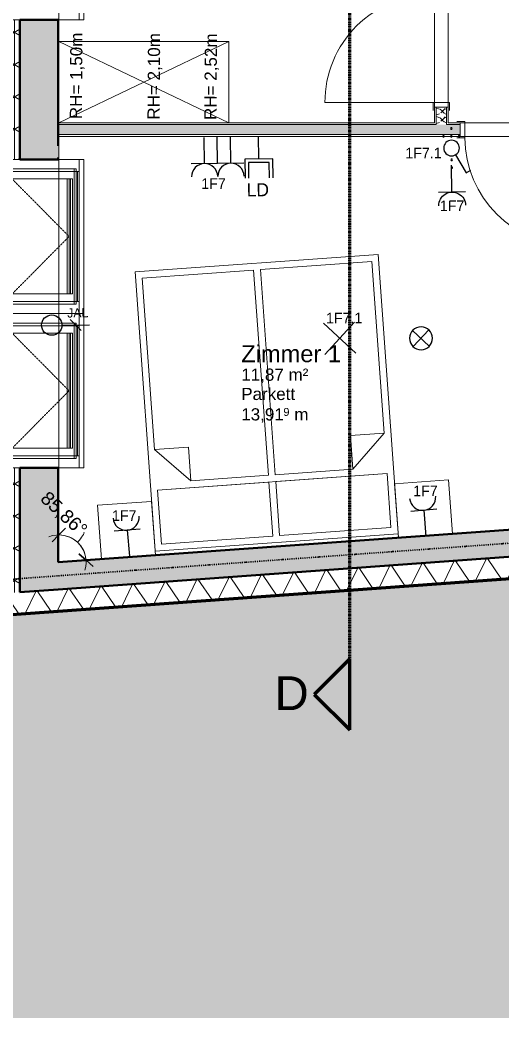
# Model space of a CAD drawing. Header units: metres. Extents: x -17679 to 22565, y -12299 to 33430.
# Drawn here: x -3683 to -122, y -11473 to -4098 of the extents above; entities that cross this region are included whole.
import ezdxf
from ezdxf.enums import TextEntityAlignment as Align

# ---------------------------------------------------------------- set-up
doc = ezdxf.new("R2010")
doc.units = ezdxf.units.M
for name, pattern in [('Achse', [0.009, 0.005, -0.002, 0, -0.002]), ('Strich Punkt Mittel', [0.015875, 0.00635, -0.004763, 0, -0.004763]), ('Verdeckt', [0.003, 0.002, -0.001])]:
    doc.linetypes.add(name, pattern=pattern)
doc.layers.get('0').update_dxf_attribs({"color": 252})
for name, color, linetype, lineweight in [('A-DETL-GENF_', 92, 'Continuous', 13), ('A-ROOF', 132, 'Continuous', 35), ('A-ROOF-FNSH', 132, 'Continuous', 35), ('A-ROOF-PATT', 132, 'Continuous', 35), ('A_Bemassung-50', 252, 'Continuous', 9), ('A_Bemassung_', 4, 'Continuous', 9), ('A_Decken', 8, 'Continuous', 13), ('A_Fenster', 7, 'Continuous', 13), ('A_Grundstuecksgrenze', 5, 'Continuous', 70), ('A_Moebel', 6, 'Continuous', 13), ('A_Raeume', 7, 'Continuous', 13), ('A_Raeume_', 7, 'Continuous', 5), ('A_Raeume_Beschriftung_', 7, 'Continuous', 9), ('A_Raster_', 1, 'Continuous', 9), ('A_Tueren', 31, 'Continuous', 13), ('A_Waende', 7, 'Continuous', 13), ('G-ANNO-SYMB_', 111, 'Continuous', 9), ('Text', 130, 'Continuous', 9)]:
    doc.layers.add(name, color=color, linetype=linetype, lineweight=lineweight)
doc.layers.add('E_Steckdose+Schalter', color=150, linetype='Continuous', true_color=0x0b6cf4)
doc.layers.add('ET_NACHRTECH', color=92, linetype='Continuous', true_color=0x00d100)
doc.layers.add('ET_LEGENDE - Wohnung$0$800_KO_HI____L', color=130, linetype='Continuous')
doc.styles.add('Arial_2', font='arial.ttf', dxfattribs={"height": 0.09})
doc.styles.add('Arial_3', font='arial.ttf', dxfattribs={"height": 0.05849})
doc.styles.add('Arial_4', font='arial.ttf', dxfattribs={"height": 0.125})
doc.styles.add('Arial_5', font='arial.ttf', dxfattribs={"height": 0.1})
doc.styles.add('Arial_8', font='arial.ttf', dxfattribs={"height": 0.25})
doc.styles.add('ET_LEGENDE - Wohnung$0$ROMANS', font='romans.shx', dxfattribs={"width": 0.6})
doc.dimstyles.new('WGA-Bemaßung_1', dxfattribs={"dimscale": 0.3048, "dimtxt": 0.102026, "dimasz": 0.328084, "dimexe": 0.246063, "dimexo": 0.246063, "dimgap": 0.04101, "dimtad": 1, "dimdec": 1, "dimlfac": 100, "dimrnd": 0.1, "dimdsep": 46, "dimtxsty": 'Arial_5', "dimblk1": 'OBLIQUE', "dimblk2": 'OBLIQUE', "dimsah": 1, "dimcen": 0.09, "dimdle": 0.246063, "dimazin": 2, "dimtfac": 1, "dimtdec": 4, "dimtix": 1, "dimtmove": 1, "dimatfit": 3, "dimfxl": 1, "dimtvp": 1, "dimtolj": 1, "dimtzin": 0, "dimarcsym": 2})
pattern_1 = [(45, (0, 0), (-0.08980256, 0.08980256), []), (45, (0.0898, 0), (-0.08980256, 0.08980256), [0.0635, -0.03175])]

# ---------------------------------------------------------------- blocks, each defined once
blk = doc.blocks.new('*U543')
for p, q in [((-70.7, -70.7), (70.7, 70.7)), ((70.7, -70.7), (-70.7, 70.7))]:
    blk.add_line(p, q)
at = {"style": 'ET_LEGENDE - Wohnung$0$ROMANS', "width": 0.6, "flags": 1}
for tag, p in [('RAUMBUCHNUMMER', (0, -400)), ('ANLAGE', (0, -550))]:
    blk.add_attdef(tag, text='', height=100, dxfattribs=at).set_placement(p, align=Align.MIDDLE)
for tag, p in [('TEILANLAGE_NR', (0, -700)), ('KOMPONENTE', (0, -850)), ('KOMPONENTE_NR', (0, -1000)), ('BEZEICHNUNG', (0, -1150)), ('TYP', (0, -1300)), ('HERSTELLER', (0, -1450)), ('MODEL', (0, -1600)), ('LEISTUNG_MAX', (0, -1750)), ('SPEZIFISCH_1', (0, -1900)), ('SPEZIFISCH_2', (0, -2050)), ('SPEZIFISCH_3', (0, -2200)), ('SPEZIFISCH_4', (0, -2350)), ('SPEZIFISCH_5', (0, -2500)), ('GEWERKE_CODE', (0, -2650)), ('LV_POS', (0, -2800)), ('ZAEHLER', (0, -2950)), ('PLATZHALTER_1', (0, -3100)), ('PLATZHALTER_2', (0, -3250)), ('PLATZHALTER_3', (0, -3400)), ('JOBLISTE_VDMA', (0, -3550)), ('ET_SPEZIFISCH_1', (0, -3700)), ('ET_SPEZIFISCH_2', (0, -3850)), ('ET_SPEZIFISCH_3', (0, -4000)), ('ET_SPEZIFISCH_4', (0, -4150)), ('ET_SPEZIFISCH_5', (0, -4300)), ('ET_SPEZIFISCH_6', (0, -4450)), ('ET_SPEZIFISCH_7', (0, -4600))]:
    blk.add_attdef(tag, text='', height=100, dxfattribs=at).set_placement(p, align=Align.MIDDLE_CENTER)
blk = doc.blocks.new('hzmdba')
at = {"color": 1}
for points in [[(5046.03, 1505.526), (5046.95, 1503.842)], [(5045.639, 1504.237), (5047.346, 1505.147)]]:
    blk.add_lwpolyline(points, dxfattribs=at)
blk.add_circle((5046.5, 1504.686), 0.963, dxfattribs=at)
blk = doc.blocks.new('*U553')
for p, q in [((62.5, 0), (-62.5, 0)), ((0, 0), (0, -125))]:
    blk.add_line(p, q)
blk.add_arc((0, 62.5), 62.5, 180, 0)
at = {"style": 'ET_LEGENDE - Wohnung$0$ROMANS', "width": 0.8, "flags": 1}
for tag, p in [('RAUMBUCHNUMMER', (0, -425)), ('ANLAGE', (0, -595.4)), ('TEILANLAGE_NR', (0, -755.5)), ('KOMPONENTE', (0, -901.3)), ('KOMPONENTE_NR', (0, -1063.3)), ('BEZEICHNUNG', (0, -1205.6)), ('TYP', (0, -1346.7)), ('HERSTELLER', (0, -1514.1)), ('MODEL', (0, -1677.3)), ('LEISTUNG_MAX', (0, -1851.5)), ('SPEZIFISCH_1', (0, -2012.8)), ('SPEZIFISCH_2', (0, -2200)), ('SPEZIFISCH_3', (0, -2374.2)), ('SPEZIFISCH_4', (0, -2548.5)), ('SPEZIFISCH_5', (0, -2722.7)), ('GEWERKE_CODE', (0, -2897)), ('LV_POS', (0, -3071.2)), ('ZAEHLER', (0, -3245.5)), ('PLATZHALTER_1', (0, -3419.7)), ('PLATZHALTER_2', (0, -3594)), ('PLATZHALTER_3', (0, -3768.2)), ('JOBLISTE_VDMA', (0, -3942.5)), ('ET_SPEZIFISCH_1', (0, -4116.7)), ('ET_SPEZIFISCH_2', (0, -4291)), ('ET_SPEZIFISCH_3', (0, -4465.2)), ('ET_SPEZIFISCH_4', (0, -4639.5)), ('ET_SPEZIFISCH_5', (0, -4813.7)), ('ET_SPEZIFISCH_6', (0, -4988)), ('ET_SPEZIFISCH_7', (0, -5162.2))]:
    blk.add_attdef(tag, text='', height=100, dxfattribs=at).set_placement(p, align=Align.MIDDLE)
blk = doc.blocks.new('*U534')
for p, q in [((25, 43.3), (91.7, 158.8)), ((91.7, 158.8), (120.5, 142.1))]:
    blk.add_line(p, q)
blk.add_circle((0, 0), 50)
at = {"layer": 'ET_LEGENDE - Wohnung$0$800_KO_HI____L'}
for centre in [(0, 125), (0, 75), (-50, -75), (0, -75), (0, -125), (50, -75)]:
    blk.add_circle(centre, 5, dxfattribs=at)
at = {"style": 'ET_LEGENDE - Wohnung$0$ROMANS', "width": 0.6, "flags": 1}
for tag, p in [('RAUMBUCHNUMMER', (-0.2, -465.7)), ('ANLAGE', (-0.2, -615.7))]:
    blk.add_attdef(tag, text='', height=100, dxfattribs=at).set_placement(p, align=Align.MIDDLE)
for tag, p in [('TEILANLAGE_NR', (-0.2, -765.7)), ('KOMPONENTE', (-0.2, -915.7)), ('KOMPONENTE_NR', (-0.2, -1065.7)), ('BEZEICHNUNG', (-0.2, -1215.7)), ('TYP', (-0.2, -1365.7)), ('HERSTELLER', (-0.2, -1515.7)), ('MODEL', (-0.2, -1665.7)), ('LEISTUNG_MAX', (-0.2, -1815.7)), ('SPEZIFISCH_1', (-0.2, -1965.7)), ('SPEZIFISCH_2', (-0.2, -2115.7)), ('SPEZIFISCH_3', (-0.2, -2265.7)), ('SPEZIFISCH_4', (-0.2, -2415.7)), ('SPEZIFISCH_5', (-0.2, -2565.7)), ('GEWERKE_CODE', (-0.2, -2715.7)), ('LV_POS', (-0.2, -2865.7)), ('ZAEHLER', (-0.2, -3015.7)), ('PLATZHALTER_1', (-0.2, -3165.7)), ('PLATZHALTER_2', (-0.2, -3315.7)), ('PLATZHALTER_3', (-0.2, -3465.7)), ('JOBLISTE_VDMA', (-0.2, -3615.7)), ('ET_SPEZIFISCH_1', (-0.2, -3765.7)), ('ET_SPEZIFISCH_2', (-0.2, -3915.7)), ('ET_SPEZIFISCH_3', (-0.2, -4065.7)), ('ET_SPEZIFISCH_4', (-0.2, -4215.7)), ('ET_SPEZIFISCH_5', (-0.2, -4365.7)), ('ET_SPEZIFISCH_6', (-0.2, -4515.7)), ('ET_SPEZIFISCH_7', (-0.2, -4665.7))]:
    blk.add_attdef(tag, text='', height=100, dxfattribs=at).set_placement(p, align=Align.MIDDLE_CENTER)
blk = doc.blocks.new('*U552')
for p, q in [((-125.3, 0), (125.3, 0)), ((0, 0), (0, -125))]:
    blk.add_line(p, q)
for centre in [(-62.8, 62.6), (62.5, 62.5)]:
    blk.add_arc(centre, 62.5, 180, 0)
at = {"layer": 'ET_LEGENDE - Wohnung$0$800_KO_HI____L'}
for p, q in [((-62.8, 0.1), (-62.8, -124.9)), ((62.5, 0), (62.5, -125))]:
    blk.add_line(p, q, dxfattribs=at)
at = {"style": 'ET_LEGENDE - Wohnung$0$ROMANS', "width": 0.8, "flags": 1}
for tag, p in [('RAUMBUCHNUMMER', (0, -425)), ('ANLAGE', (0, -595.4)), ('TEILANLAGE_NR', (0, -755.5)), ('KOMPONENTE', (0, -901.3)), ('KOMPONENTE_NR', (0, -1063.3)), ('BEZEICHNUNG', (0, -1205.6)), ('TYP', (0, -1346.7)), ('HERSTELLER', (0, -1514.1)), ('MODEL', (0, -1677.3)), ('LEISTUNG_MAX', (0, -1851.5)), ('SPEZIFISCH_1', (0, -2012.8)), ('SPEZIFISCH_2', (0, -2200)), ('SPEZIFISCH_3', (0, -2374.2)), ('SPEZIFISCH_4', (0, -2548.5)), ('SPEZIFISCH_5', (0, -2722.7)), ('GEWERKE_CODE', (0, -2897)), ('LV_POS', (0, -3071.2)), ('ZAEHLER', (0, -3245.5)), ('PLATZHALTER_1', (0, -3419.7)), ('PLATZHALTER_2', (0, -3594)), ('PLATZHALTER_3', (0, -3768.2)), ('JOBLISTE_VDMA', (0, -3942.5))]:
    blk.add_attdef(tag, text='', height=100, dxfattribs=at).set_placement(p, align=Align.MIDDLE)
blk = doc.blocks.new('*U544')
for p, q in [((-62.5, 85.9), (-62.5, 0)), ((-46.5, 85.9), (-46.5, 16)), ((46.5, 16), (46.5, 85.9)), ((62.5, 0), (62.5, 85.9)), ((-62.5, 0), (62.5, 0)), ((-46.5, 16), (46.5, 16)), ((0, 0), (0, -101.6))]:
    blk.add_line(p, q)
at = {"style": 'ET_LEGENDE - Wohnung$0$ROMANS', "width": 0.8, "flags": 1}
for tag, p in [('RAUMBUCHNUMMER', (0, -334.5)), ('ANLAGE', (0, -505)), ('TEILANLAGE_NR', (0, -665)), ('KOMPONENTE', (0, -810.9)), ('KOMPONENTE_NR', (0, -972.8)), ('BEZEICHNUNG', (0, -1115.1)), ('TYP', (0.8, -1261.8)), ('HERSTELLER', (0, -1423.6)), ('MODEL', (0, -1586.8)), ('LEISTUNG_MAX', (0, -1761)), ('SPEZIFISCH_1', (0, -1935.3)), ('SPEZIFISCH_2', (0, -2109.5)), ('SPEZIFISCH_3', (0, -2283.8)), ('SPEZIFISCH_4', (0, -2458)), ('SPEZIFISCH_5', (0, -2632.3)), ('GEWERKE_CODE', (0, -2806.5)), ('LV_POS', (0, -2980.8)), ('ZAEHLER', (0, -3155)), ('PLATZHALTER_1', (0, -3329.3)), ('PLATZHALTER_2', (0, -3503.5)), ('PLATZHALTER_3', (0, -3677.8)), ('JOBLISTE_VDMA', (0, -3852)), ('ET_SPEZIFISCH_1', (0, -4026.3)), ('ET_SPEZIFISCH_2', (0, -4200.5)), ('ET_SPEZIFISCH_3', (0, -4374.8)), ('ET_SPEZIFISCH_4', (0, -4549)), ('ET_SPEZIFISCH_5', (0, -4723.3)), ('ET_SPEZIFISCH_6', (0, -4897.5)), ('ET_SPEZIFISCH_7', (0, -5071.8))]:
    blk.add_attdef(tag, text='', height=100, dxfattribs=at).set_placement(p, align=Align.TOP_CENTER)
blk = doc.blocks.new('*U541')
blk.add_line((0, 65), (0, 240))
at = {"linetype": 'Continuous', "ltscale": 0.125}
blk.add_line((35.4, 187.9), (-35.4, 117.1), dxfattribs=at)
blk.add_circle((0, 0), 65)
at = {"style": 'ET_LEGENDE - Wohnung$0$ROMANS', "width": 0.6, "flags": 1}
for tag, p in [('RAUMBUCHNUMMER', (0, -400)), ('ANLAGE', (0, -550))]:
    blk.add_attdef(tag, text='', height=100, dxfattribs=at).set_placement(p, align=Align.MIDDLE)
for tag, p in [('TEILANLAGE_NR', (0, -700)), ('KOMPONENTE', (0, -850)), ('KOMPONENTE_NR', (0, -1000)), ('BEZEICHNUNG', (0, -1150)), ('TYP', (0, -1300)), ('HERSTELLER', (0, -1450)), ('MODEL', (0, -1600)), ('LEISTUNG_MAX', (0, -1750)), ('SPEZIFISCH_1', (0, -1900)), ('SPEZIFISCH_2', (0, -2050)), ('SPEZIFISCH_3', (0, -2200)), ('SPEZIFISCH_4', (0, -2350)), ('SPEZIFISCH_5', (0, -2500)), ('GEWERKE_CODE', (0, -2650)), ('LV_POS', (0, -2800)), ('ZAEHLER', (0, -2950)), ('PLATZHALTER_1', (0, -3100)), ('PLATZHALTER_2', (0, -3250)), ('PLATZHALTER_3', (0, -3400)), ('JOBLISTE_VDMA', (0, -3550)), ('ET_SPEZIFISCH_1', (0, -3700)), ('ET_SPEZIFISCH_2', (0, -3850)), ('ET_SPEZIFISCH_3', (0, -4000)), ('ET_SPEZIFISCH_4', (0, -4150)), ('ET_SPEZIFISCH_5', (0, -4300)), ('ET_SPEZIFISCH_6', (0, -4450)), ('ET_SPEZIFISCH_7', (0, -4600))]:
    blk.add_attdef(tag, text='', height=100, dxfattribs=at).set_placement(p, align=Align.MIDDLE_CENTER)
blk = doc.blocks.new('UZ_D1 - SL_0800x2000_Zimmertür_Stahlzarge_GK-7175508-263_PP_03DG_BT2')
at = {"layer": 'A_Tueren', "lineweight": 5}
for p, q in [((-0.4, 0.06), (-0.46, 0.06)), ((-0.4, -0.06), (-0.4, 0.06)), ((0.4, 0.06), (0.46, 0.06)), ((0.4, -0.06), (0.4, 0.06)), ((-0.46, -0.06), (-0.4, -0.06)), ((0.46, -0.06), (0.4, -0.06)), ((0.4, -0.06), (0.4, -0.86))]:
    blk.add_line(p, q, dxfattribs=at)
blk.add_arc((0.4, -0.06), 0.8, 180, 270, dxfattribs=at)
blk = doc.blocks.new('Moeb_Schrank - Schrank_2m_60cm-4871766-263_PP_03DG_BT2')
at = {"layer": 'A_Moebel', "color": 8}
for p, q in [((0, 0), (1.2562, 0.6)), ((0, 0.6), (1.2562, 0)), ((1.2562, 0.6), (0, 0.6)), ((0, 0.6), (0, 0)), ((0, 0), (0, 0.6)), ((0, 0.6), (1.2562, 0.6)), ((1.2562, 0), (1.2562, 0.6)), ((1.2562, 0.6), (1.2562, 0)), ((0, 0), (1.2562, 0)), ((1.2562, 0), (0, 0))]:
    blk.add_line(p, q, dxfattribs=at)
blk = doc.blocks.new('Moeb_Bett - Doppelbett 180x210-V38-263_PP_03DG_BT2')
at = {"layer": 'A_Moebel', "color": 8}
for p, q in [((-0.9, 1.05), (0.9, 1.05)), ((-0.9, -1.0489), (-0.9, 1.05)), ((0.9, 1.05), (0.9, -1.0489)), ((-0.025, 1), (-0.85, 1)), ((-0.85, 1), (-0.85, -0.27)), ((-0.025, -0.52), (-0.025, 1)), ((0.85, 1), (0.025, 1)), ((0.025, 1), (0.025, -0.52)), ((0.85, -0.27), (0.85, 1)), ((-0.6, -0.27), (-0.85, -0.27)), ((-0.85, -0.27), (-0.6, -0.52)), ((-0.6, -0.52), (-0.6, -0.27)), ((0.6, -0.27), (0.85, -0.27)), ((0.6, -0.52), (0.6, -0.27)), ((0.85, -0.27), (0.6, -0.52)), ((-0.025, -0.57), (-0.85, -0.57)), ((-0.85, -0.57), (-0.85, -0.97)), ((-0.85, -0.57), (0.85, -0.57)), ((-0.6, -0.52), (-0.025, -0.52)), ((-0.025, -0.97), (-0.025, -0.57)), ((0.025, -0.52), (0.6, -0.52)), ((0.85, -0.57), (0.025, -0.57)), ((0.025, -0.57), (0.025, -0.97)), ((0.85, -0.97), (0.85, -0.57)), ((-0.9, -0.65), (-1.3, -0.65)), ((-1.3, -0.65), (-1.3, -1.0489)), ((-1.3, -1.0489), (-1.3, -0.65)), ((-1.3, -0.65), (-0.9, -0.65)), ((-0.9, -1.0489), (-0.9, -0.65)), ((-0.9, -0.65), (-0.9, -1.0489)), ((1.3, -0.65), (0.9, -0.65)), ((0.9, -0.65), (0.9, -1.0489)), ((0.9, -1.0489), (0.9, -0.65)), ((0.9, -0.65), (1.3, -0.65)), ((1.3, -1.0489), (1.3, -0.65)), ((1.3, -0.65), (1.3, -1.0489)), ((-0.9, -1.02), (0.9, -1.02)), ((-0.85, -0.97), (-0.025, -0.97)), ((0.025, -0.97), (0.85, -0.97))]:
    blk.add_line(p, q, dxfattribs=at)
blk = doc.blocks.new('Fens_Dach_1tlg1 - KF_1140X1400-V54-263_PP_03DG_BT2')
at = {"layer": 'A_Fenster'}
for p, q in [((-53.9596, 49.9388), (-53.9597, 48.7988)), ((-52.9697, 49.9388), (-53.9596, 49.9388)), ((-53.9596, 49.9388), (-53.9243, 49.9388)), ((-53.9243, 49.9388), (-52.9343, 49.9388)), ((-53.9243, 49.8688), (-53.9243, 49.9388)), ((-52.9697, 48.7988), (-52.9697, 49.9388)), ((-52.9343, 49.9388), (-52.9697, 49.9388)), ((-52.9343, 49.9388), (-52.9344, 48.7988)), ((-53.9243, 48.8688), (-53.9243, 49.8688)), ((-53.9243, 49.8688), (-53.0051, 49.8688)), ((-53.9243, 49.8688), (-53.9243, 48.8688)), ((-53.9101, 49.8688), (-53.9243, 49.8688)), ((-53.9102, 48.8688), (-53.9101, 49.8688)), ((-52.9909, 49.8688), (-53.9101, 49.8688)), ((-53.0051, 49.8688), (-52.9909, 49.8688)), ((-53.0051, 49.8688), (-53.0051, 48.8688)), ((-52.9909, 48.8688), (-52.9909, 49.8688)), ((-53.896, 49.8488), (-53.0051, 49.8488)), ((-53.896, 48.8888), (-53.896, 49.8488)), ((-53.896, 49.8488), (-53.8607, 49.8488)), ((-53.896, 49.8488), (-53.0051, 49.8488)), ((-53.896, 49.8488), (-53.896, 48.8888)), ((-53.8713, 49.8488), (-53.896, 49.8488)), ((-53.8713, 49.8488), (-53.8713, 49.7938)), ((-53.0051, 49.8488), (-53.8713, 49.8488)), ((-53.8713, 49.7938), (-53.8713, 48.9438)), ((-53.8713, 49.7938), (-53.8568, 49.7938)), ((-53.8713, 49.7938), (-53.8713, 48.9438)), ((-53.0581, 49.7938), (-53.8713, 49.7938)), ((-53.8607, 49.8488), (-53.8607, 48.8888)), ((-53.0051, 49.8488), (-53.8607, 49.8488)), ((-53.8469, 49.7938), (-53.8568, 49.7938)), ((-53.8568, 49.7938), (-53.0436, 49.7938)), ((-53.8568, 48.9438), (-53.8568, 49.7938)), ((-53.8568, 49.7938), (-53.8324, 49.7938)), ((-53.0337, 49.7938), (-53.8469, 49.7938)), ((-53.8469, 48.9438), (-53.8469, 49.7938)), ((-53.8324, 49.7938), (-53.0337, 49.7938)), ((-53.8324, 49.7938), (-53.8324, 48.9438)), ((-53.0192, 49.7938), (-53.0581, 49.7938)), ((-53.0581, 48.9438), (-53.0581, 49.7938)), ((-53.0436, 49.7938), (-53.0337, 49.7938)), ((-53.0436, 49.7938), (-53.0436, 48.9438)), ((-53.0337, 48.9438), (-53.0337, 49.7938)), ((-53.0337, 49.7938), (-53.0192, 49.7938)), ((-53.0192, 49.7938), (-53.0192, 48.9438)), ((-53.0051, 49.8488), (-53.0051, 48.8888)), ((-52.9909, 49.8488), (-53.0051, 49.8488)), ((-52.9909, 49.8488), (-53.0051, 49.8488)), ((-53.0051, 49.8488), (-52.9909, 49.8488)), ((-53.0051, 49.8488), (-53.0051, 48.8888)), ((-52.9909, 49.8488), (-53.0051, 49.8488)), ((-52.9803, 49.8488), (-52.9909, 49.8488)), ((-52.9697, 49.8488), (-52.9909, 49.8488)), ((-52.9909, 49.8488), (-52.9803, 49.8488)), ((-52.9803, 49.8488), (-52.9909, 49.8488)), ((-52.9697, 49.8488), (-52.9803, 49.8488)), ((-52.9803, 48.8888), (-52.9803, 49.8488)), ((-52.9697, 48.8888), (-52.9697, 49.8488)), ((-53.8568, 48.9438), (-53.8713, 48.9438)), ((-53.8713, 48.9438), (-53.8713, 48.8888)), ((-53.8713, 48.9438), (-53.0581, 48.9438)), ((-53.0436, 48.9438), (-53.8568, 48.9438)), ((-53.8568, 48.9438), (-53.8469, 48.9438)), ((-53.8324, 48.9438), (-53.8568, 48.9438)), ((-53.8469, 48.9438), (-53.0337, 48.9438)), ((-53.0337, 48.9438), (-53.8324, 48.9438)), ((-53.0192, 48.9438), (-53.0581, 48.9438)), ((-53.0337, 48.9438), (-53.0436, 48.9438)), ((-53.0192, 48.9438), (-53.0337, 48.9438)), ((-53.9243, 48.7988), (-53.9243, 48.8688)), ((-53.0051, 48.8688), (-53.9243, 48.8688)), ((-53.9243, 48.8688), (-53.9102, 48.8688)), ((-53.9102, 48.8688), (-52.9909, 48.8688)), ((-53.0051, 48.8888), (-53.896, 48.8888)), ((-53.8607, 48.8888), (-53.896, 48.8888)), ((-53.0051, 48.8888), (-53.896, 48.8888)), ((-53.896, 48.8888), (-53.8713, 48.8888)), ((-53.8713, 48.8888), (-53.0051, 48.8888)), ((-53.8607, 48.8888), (-53.0051, 48.8888)), ((-53.0051, 48.8888), (-52.9909, 48.8888)), ((-52.9909, 48.8888), (-53.0051, 48.8888)), ((-53.0051, 48.8888), (-52.9909, 48.8888)), ((-53.0051, 48.8888), (-52.9909, 48.8888)), ((-53.0051, 48.8688), (-52.9909, 48.8688)), ((-52.9909, 48.8888), (-52.9803, 48.8888)), ((-52.9697, 48.8888), (-52.9909, 48.8888)), ((-52.9909, 48.8888), (-52.9803, 48.8888)), ((-52.9909, 48.8888), (-52.9803, 48.8888)), ((-52.9803, 48.8888), (-52.9697, 48.8888)), ((-53.9597, 48.7988), (-52.9697, 48.7988)), ((-53.9243, 48.7988), (-53.9597, 48.7988)), ((-52.9344, 48.7988), (-53.9243, 48.7988)), ((-52.9344, 48.7988), (-52.9697, 48.7988))]:
    blk.add_line(p, q, dxfattribs=at)
at = {"layer": 'A_Fenster', "linetype": 'Verdeckt', "lineweight": 5}
for p, q in [((-53.8833, 49.8488), (-53.0051, 49.8488)), ((-53.8833, 48.8888), (-53.8833, 49.8488)), ((-53.4643, 49.7938), (-53.8568, 49.3688)), ((-53.4643, 48.9438), (-53.4643, 49.7938)), ((-53.0581, 49.3835), (-53.4643, 49.7938)), ((-53.0051, 49.8488), (-52.9923, 49.8488)), ((-52.9923, 49.8488), (-52.9924, 48.8888)), ((-53.4643, 48.9438), (-53.8568, 49.3688)), ((-53.0581, 49.3542), (-53.4643, 48.9438)), ((-53.0436, 49.3688), (-53.0581, 49.3835)), ((-53.0436, 49.3688), (-53.0581, 49.3542)), ((-53.0051, 48.8888), (-53.8833, 48.8888)), ((-52.9924, 48.8888), (-53.0051, 48.8888))]:
    blk.add_line(p, q, dxfattribs=at)
blk = doc.blocks.new('Fens_Dach_1tlg1 - KF_1140X1400-V84-263_PP_03DG_BT2')
at = {"layer": 'A_Fenster'}
for p, q in [((-53.9595, 53.2488), (-53.9596, 52.1088)), ((-52.9696, 53.2488), (-53.9595, 53.2488)), ((-53.9595, 53.2488), (-53.9242, 53.2488)), ((-53.9242, 53.2488), (-52.9342, 53.2488)), ((-53.9242, 53.1788), (-53.9242, 53.2488)), ((-53.9242, 52.1788), (-53.9242, 53.1788)), ((-53.9242, 53.1788), (-53.005, 53.1788)), ((-53.9242, 53.1788), (-53.9242, 52.1788)), ((-53.91, 53.1788), (-53.9242, 53.1788)), ((-53.9101, 52.1788), (-53.91, 53.1788)), ((-52.9908, 53.1788), (-53.91, 53.1788)), ((-53.005, 53.1788), (-52.9908, 53.1788)), ((-53.005, 53.1788), (-53.005, 52.1788)), ((-52.9908, 52.1788), (-52.9908, 53.1788)), ((-52.9696, 52.1088), (-52.9696, 53.2488)), ((-52.9342, 53.2488), (-52.9696, 53.2488)), ((-52.9342, 53.2488), (-52.9343, 52.1088)), ((-53.8959, 53.1588), (-53.005, 53.1588)), ((-53.8959, 52.1988), (-53.8959, 53.1588)), ((-53.8959, 53.1588), (-53.8606, 53.1588)), ((-53.8959, 53.1588), (-53.005, 53.1588)), ((-53.8959, 53.1588), (-53.8959, 52.1988)), ((-53.8712, 53.1588), (-53.8959, 53.1588)), ((-53.8712, 53.1588), (-53.8712, 53.1038)), ((-53.005, 53.1588), (-53.8712, 53.1588)), ((-53.8712, 53.1038), (-53.8712, 52.2538)), ((-53.8712, 53.1038), (-53.8567, 53.1038)), ((-53.8712, 53.1038), (-53.8712, 52.2538)), ((-53.058, 53.1038), (-53.8712, 53.1038)), ((-53.8606, 53.1588), (-53.8606, 52.1988)), ((-53.005, 53.1588), (-53.8606, 53.1588)), ((-53.8468, 53.1038), (-53.8567, 53.1038)), ((-53.8567, 53.1038), (-53.0435, 53.1038)), ((-53.8567, 52.2538), (-53.8567, 53.1038)), ((-53.8567, 53.1038), (-53.8323, 53.1038)), ((-53.0336, 53.1038), (-53.8468, 53.1038)), ((-53.8468, 52.2538), (-53.8468, 53.1038)), ((-53.8323, 53.1038), (-53.0336, 53.1038)), ((-53.8323, 53.1038), (-53.8323, 52.2538)), ((-53.0191, 53.1038), (-53.058, 53.1038)), ((-53.058, 52.2538), (-53.058, 53.1038)), ((-53.0435, 53.1038), (-53.0336, 53.1038)), ((-53.0435, 53.1038), (-53.0435, 52.2538)), ((-53.0336, 52.2538), (-53.0336, 53.1038)), ((-53.0336, 53.1038), (-53.0191, 53.1038)), ((-53.0191, 53.1038), (-53.0191, 52.2538)), ((-53.005, 53.1588), (-53.005, 52.1988)), ((-52.9908, 53.1588), (-53.005, 53.1588)), ((-52.9908, 53.1588), (-53.005, 53.1588)), ((-53.005, 53.1588), (-52.9908, 53.1588)), ((-53.005, 53.1588), (-53.005, 52.1988)), ((-52.9908, 53.1588), (-53.005, 53.1588)), ((-52.9802, 53.1588), (-52.9908, 53.1588)), ((-52.9696, 53.1588), (-52.9908, 53.1588)), ((-52.9908, 53.1588), (-52.9802, 53.1588)), ((-52.9802, 53.1588), (-52.9908, 53.1588)), ((-52.9696, 53.1588), (-52.9802, 53.1588)), ((-52.9802, 52.1988), (-52.9802, 53.1588)), ((-52.9696, 52.1988), (-52.9696, 53.1588)), ((-53.8567, 52.2538), (-53.8712, 52.2538)), ((-53.8712, 52.2538), (-53.8712, 52.1988)), ((-53.8712, 52.2538), (-53.058, 52.2538)), ((-53.0435, 52.2538), (-53.8567, 52.2538)), ((-53.8567, 52.2538), (-53.8468, 52.2538)), ((-53.8323, 52.2538), (-53.8567, 52.2538)), ((-53.8468, 52.2538), (-53.0336, 52.2538)), ((-53.0336, 52.2538), (-53.8323, 52.2538)), ((-53.0191, 52.2538), (-53.058, 52.2538)), ((-53.0336, 52.2538), (-53.0435, 52.2538)), ((-53.0191, 52.2538), (-53.0336, 52.2538)), ((-53.9242, 52.1088), (-53.9242, 52.1788)), ((-53.005, 52.1788), (-53.9242, 52.1788)), ((-53.9242, 52.1788), (-53.9101, 52.1788)), ((-53.9101, 52.1788), (-52.9908, 52.1788)), ((-53.005, 52.1988), (-53.8959, 52.1988)), ((-53.8606, 52.1988), (-53.8959, 52.1988)), ((-53.005, 52.1988), (-53.8959, 52.1988)), ((-53.8959, 52.1988), (-53.8712, 52.1988)), ((-53.8712, 52.1988), (-53.005, 52.1988)), ((-53.8606, 52.1988), (-53.005, 52.1988)), ((-53.005, 52.1988), (-52.9908, 52.1988)), ((-52.9908, 52.1988), (-53.005, 52.1988)), ((-53.005, 52.1988), (-52.9908, 52.1988)), ((-53.005, 52.1988), (-52.9908, 52.1988)), ((-53.005, 52.1788), (-52.9908, 52.1788)), ((-52.9908, 52.1988), (-52.9802, 52.1988)), ((-52.9696, 52.1988), (-52.9908, 52.1988)), ((-52.9908, 52.1988), (-52.9802, 52.1988)), ((-52.9908, 52.1988), (-52.9802, 52.1988)), ((-52.9802, 52.1988), (-52.9696, 52.1988)), ((-53.9596, 52.1088), (-52.9696, 52.1088)), ((-53.9242, 52.1088), (-53.9596, 52.1088)), ((-52.9343, 52.1088), (-53.9242, 52.1088)), ((-52.9343, 52.1088), (-52.9696, 52.1088))]:
    blk.add_line(p, q, dxfattribs=at)
at = {"layer": 'A_Fenster', "linetype": 'Verdeckt', "lineweight": 5}
for p, q in [((-53.8832, 53.1588), (-53.005, 53.1588)), ((-53.8832, 52.1988), (-53.8832, 53.1588)), ((-53.4642, 53.1038), (-53.8567, 52.6788)), ((-53.4642, 52.2538), (-53.4642, 53.1038)), ((-53.058, 52.6935), (-53.4642, 53.1038)), ((-53.005, 53.1588), (-52.9922, 53.1588)), ((-52.9922, 53.1588), (-52.9923, 52.1988)), ((-53.4642, 52.2538), (-53.8567, 52.6788)), ((-53.058, 52.6642), (-53.4642, 52.2538)), ((-53.0435, 52.6788), (-53.058, 52.6935)), ((-53.0435, 52.6788), (-53.058, 52.6642)), ((-53.005, 52.1988), (-53.8832, 52.1988)), ((-52.9923, 52.1988), (-53.005, 52.1988))]:
    blk.add_line(p, q, dxfattribs=at)
blk = doc.blocks.new('Fens_Dach_1tlg1 - KF_1140X1400-V85-263_PP_03DG_BT2')
at = {"layer": 'A_Fenster'}
for p, q in [((-53.9596, 51.0788), (-53.9596, 49.9388)), ((-52.9697, 51.0788), (-53.9596, 51.0788)), ((-53.9596, 51.0788), (-53.9243, 51.0788)), ((-53.9243, 51.0788), (-52.9343, 51.0788)), ((-53.9243, 51.0088), (-53.9243, 51.0788)), ((-52.9697, 49.9388), (-52.9697, 51.0788)), ((-52.9343, 51.0788), (-52.9697, 51.0788)), ((-52.9343, 51.0788), (-52.9343, 49.9388)), ((-53.9243, 50.0088), (-53.9243, 51.0088)), ((-53.9243, 51.0088), (-53.005, 51.0088)), ((-53.9243, 51.0088), (-53.9243, 50.0088)), ((-53.9101, 51.0088), (-53.9243, 51.0088)), ((-53.9101, 50.0088), (-53.9101, 51.0088)), ((-52.9909, 51.0088), (-53.9101, 51.0088)), ((-53.896, 50.9888), (-53.005, 50.9888)), ((-53.896, 50.0288), (-53.896, 50.9888)), ((-53.896, 50.9888), (-53.8606, 50.9888)), ((-53.896, 50.9888), (-53.005, 50.9888)), ((-53.896, 50.9888), (-53.896, 50.0288)), ((-53.8712, 50.9888), (-53.896, 50.9888)), ((-53.8712, 50.9888), (-53.8712, 50.9338)), ((-53.005, 50.9888), (-53.8712, 50.9888)), ((-53.8606, 50.9888), (-53.8606, 50.0288)), ((-53.005, 50.9888), (-53.8606, 50.9888)), ((-53.005, 51.0088), (-52.9909, 51.0088)), ((-53.005, 51.0088), (-53.005, 50.0088)), ((-53.005, 50.9888), (-53.005, 50.0288)), ((-52.9909, 50.9888), (-53.005, 50.9888)), ((-52.9909, 50.9888), (-53.005, 50.9888)), ((-53.005, 50.9888), (-52.9909, 50.9888)), ((-53.005, 50.9888), (-53.005, 50.0288)), ((-52.9909, 50.9888), (-53.005, 50.9888)), ((-52.9909, 50.0088), (-52.9909, 51.0088)), ((-52.9803, 50.9888), (-52.9909, 50.9888)), ((-52.9697, 50.9888), (-52.9909, 50.9888)), ((-52.9909, 50.9888), (-52.9803, 50.9888)), ((-52.9803, 50.9888), (-52.9909, 50.9888)), ((-52.9697, 50.9888), (-52.9803, 50.9888)), ((-52.9803, 50.0288), (-52.9803, 50.9888)), ((-52.9697, 50.0288), (-52.9697, 50.9888)), ((-53.8712, 50.9338), (-53.8713, 50.0838)), ((-53.8712, 50.9338), (-53.8713, 50.0838)), ((-53.8712, 50.9338), (-53.8567, 50.9338)), ((-53.0581, 50.9338), (-53.8712, 50.9338)), ((-53.8568, 50.0838), (-53.8567, 50.9338)), ((-53.8468, 50.9338), (-53.8567, 50.9338)), ((-53.8567, 50.9338), (-53.0436, 50.9338)), ((-53.8567, 50.9338), (-53.8323, 50.9338)), ((-53.8469, 50.0838), (-53.8468, 50.9338)), ((-53.0337, 50.9338), (-53.8468, 50.9338)), ((-53.8323, 50.9338), (-53.8324, 50.0838)), ((-53.8323, 50.9338), (-53.0337, 50.9338)), ((-53.0192, 50.9338), (-53.0581, 50.9338)), ((-53.0581, 50.0838), (-53.0581, 50.9338)), ((-53.0436, 50.9338), (-53.0337, 50.9338)), ((-53.0436, 50.9338), (-53.0436, 50.0838)), ((-53.0337, 50.0838), (-53.0337, 50.9338)), ((-53.0337, 50.9338), (-53.0192, 50.9338)), ((-53.0192, 50.9338), (-53.0192, 50.0838)), ((-53.8568, 50.0838), (-53.8713, 50.0838)), ((-53.8713, 50.0838), (-53.8713, 50.0288)), ((-53.8713, 50.0838), (-53.0581, 50.0838)), ((-53.0436, 50.0838), (-53.8568, 50.0838)), ((-53.8568, 50.0838), (-53.8469, 50.0838)), ((-53.8324, 50.0838), (-53.8568, 50.0838)), ((-53.8469, 50.0838), (-53.0337, 50.0838)), ((-53.0337, 50.0838), (-53.8324, 50.0838)), ((-53.0192, 50.0838), (-53.0581, 50.0838)), ((-53.0337, 50.0838), (-53.0436, 50.0838)), ((-53.0192, 50.0838), (-53.0337, 50.0838)), ((-53.9243, 49.9388), (-53.9243, 50.0088)), ((-53.005, 50.0088), (-53.9243, 50.0088)), ((-53.9243, 50.0088), (-53.9101, 50.0088)), ((-53.9101, 50.0088), (-52.9909, 50.0088)), ((-53.005, 50.0288), (-53.896, 50.0288)), ((-53.8606, 50.0288), (-53.896, 50.0288)), ((-53.005, 50.0288), (-53.896, 50.0288)), ((-53.896, 50.0288), (-53.8713, 50.0288)), ((-53.8713, 50.0288), (-53.005, 50.0288)), ((-53.8606, 50.0288), (-53.005, 50.0288)), ((-53.005, 50.0288), (-52.9909, 50.0288)), ((-52.9909, 50.0288), (-53.005, 50.0288)), ((-53.005, 50.0288), (-52.9909, 50.0288)), ((-53.005, 50.0288), (-52.9909, 50.0288)), ((-53.005, 50.0088), (-52.9909, 50.0088)), ((-52.9909, 50.0288), (-52.9803, 50.0288)), ((-52.9697, 50.0288), (-52.9909, 50.0288)), ((-52.9909, 50.0288), (-52.9803, 50.0288)), ((-52.9909, 50.0288), (-52.9803, 50.0288)), ((-52.9803, 50.0288), (-52.9697, 50.0288)), ((-53.9596, 49.9388), (-52.9697, 49.9388)), ((-53.9243, 49.9388), (-53.9596, 49.9388)), ((-52.9343, 49.9388), (-53.9243, 49.9388)), ((-52.9343, 49.9388), (-52.9697, 49.9388))]:
    blk.add_line(p, q, dxfattribs=at)
at = {"layer": 'A_Fenster', "linetype": 'Verdeckt', "lineweight": 5}
for p, q in [((-53.8833, 50.0288), (-53.8832, 50.9888)), ((-53.8832, 50.9888), (-53.005, 50.9888)), ((-53.005, 50.9888), (-52.9923, 50.9888)), ((-52.9923, 50.9888), (-52.9923, 50.0288)), ((-53.4643, 50.9338), (-53.8567, 50.5088)), ((-53.4643, 50.0838), (-53.4643, 50.9338)), ((-53.0581, 50.5235), (-53.4643, 50.9338)), ((-53.0436, 50.5088), (-53.0581, 50.5235)), ((-53.4643, 50.0838), (-53.8567, 50.5088)), ((-53.0581, 50.4942), (-53.4643, 50.0838)), ((-53.0436, 50.5088), (-53.0581, 50.4942)), ((-53.005, 50.0288), (-53.8833, 50.0288)), ((-52.9923, 50.0288), (-53.005, 50.0288))]:
    blk.add_line(p, q, dxfattribs=at)
blk = doc.blocks.new('Family - ___-3180367-263_PP_03DG_BT2')
at = {"layer": 'A_Grundstuecksgrenze'}
blk.add_line((-31.8179, 64.901), (-19.6942, 60.8437), dxfattribs=at)
blk = doc.blocks.new('DIMBLOCK45-263_PP_03DG_BT2')
at = {"layer": 'A_Bemassung-50', "transparency": 16777216}
for p, q in [((-53.1191, 48.3032), (-53.1191, 48.3782)), ((-53.1191, 48.3032), (-53.1191, 48.2282)), ((-52.9182, 48.1163), (-52.993, 48.1109)), ((-52.9182, 48.1163), (-52.8434, 48.1217)), ((-52.9182, 48.1163), (-52.9182, 48.1163))]:
    blk.add_line(p, q, dxfattribs=at)
at = {"layer": 'A_Bemassung-50', "lineweight": 35, "transparency": 16777216}
for p, q in [((-53.1191, 48.3032), (-53.0691, 48.3532)), ((-53.1191, 48.3032), (-53.1691, 48.2532)), ((-52.9182, 48.1163), (-52.9716, 48.1626)), ((-52.9182, 48.1163), (-52.8647, 48.07))]:
    blk.add_line(p, q, dxfattribs=at)
at = {"layer": 'A_Bemassung-50', "transparency": 16777216}
for start, end in [(342.80694, 111.32823), (4.13689, 89.99828)]:
    blk.add_arc((-53.1191, 48.1018), 0.2015, start, end, dxfattribs=at)
blk.add_ellipse((-52.993, 48.2596), major_axis=(0.0587, 0.0631), ratio=0.176709, start_param=4.712389, end_param=6.283185, dxfattribs=at)
at = {"layer": 'A_Bemassung-50', "color": 0, "transparency": 16777216, "insert": (-53.1947, 48.6351), "char_height": 0.1, "width": 0.484074, "attachment_point": 1, "rotation": 317.06759, "line_spacing_factor": 0.941778, "style": 'Arial_5'}
blk.add_mtext('85,86°', dxfattribs=at)
blk = doc.blocks.new('_Oblique')
at = {"color": 0, "linetype": 'ByBlock', "lineweight": -2}
blk.add_line((-0.5, -0.5), (0.5, 0.5), dxfattribs=at)
blk = doc.blocks.new('Schnitt - 100_Gebaeudeschnitt-1261489-263_PP_03DG_BT2')
at = {"layer": 'G-ANNO-SYMB_'}
blk.add_hatch(color=256, dxfattribs=at).paths.add_polyline_path([(-0.00829, 0), (-0.00305, 0.00525), (0.0022, 0)])
at = {"layer": 'G-ANNO-SYMB_', "lineweight": 70}
for p, q in [((-0.00305, 0.00525), (-0.00829, 0)), ((0.0022, 0), (-0.00305, 0.00525)), ((-0.00829, 0), (0.0022, 0))]:
    blk.add_line(p, q, dxfattribs=at)
blk = doc.blocks.new('6546546')
at = {"layer": 'A-DETL-GENF_', "true_color": 0x636466}
blk.add_hatch(color=251, dxfattribs=at).paths.add_polyline_path([(-54.2379, 44.7333), (-32.3004, 44.7333), (-32.3004, 52.5469), (-33.0402, 52.2443), (-37.2999, 50.4174), (-37.2999, 50.3683), (-37.2979, 50.3636), (-39.839, 49.2738), (-39.8588, 49.3199), (-41.5978, 48.5741), (-54.349, 47.6519), (-54.449, 47.6519), (-54.349, 46.2693)])
at = {"layer": 'A-ROOF-PATT', "lineweight": 5, "true_color": 0x636466}
h = blk.add_hatch(dxfattribs=at)
h.set_pattern_fill('FP_84', color=251, angle=-157.36, style=0, pattern_type=2)
h.set_pattern_definition([(269.998, (-53.8686, 55.98169), (0.20637, -7e-06), []), (329.998, (-53.8686, 55.98169), (0.103191, 0.178718), []), (29.998, (-53.8686, 55.98169), (-0.103179, 0.1787253), [])])
h.paths.add_polyline_path([(-53.6894, 47.86), (-53.4066, 47.8805), (-53.4066, 48.7988), (-53.6894, 48.7988), (-53.6894, 47.874)])
h.paths.add_polyline_path([(-53.4065, 51.0788), (-53.4065, 52.1088), (-53.6893, 52.1088), (-53.6893, 51.0788), (-53.611, 51.0788)])
h.paths.add_polyline_path([(-53.4064, 54.3888), (-53.4063, 58.7988), (-53.6891, 58.7988), (-53.6892, 54.3888), (-53.611, 54.3888)])
h.paths.add_polyline_path([(-53.4062, 59.9388), (-53.4062, 61.2831), (-53.689, 61.2831), (-53.6891, 59.9388), (-53.5409, 59.9388)])
h.paths.add_polyline_path([(-53.4061, 63.5631), (-53.4061, 64.1517), (-53.6889, 64.1516), (-53.689, 63.5631)])
h = blk.add_hatch(dxfattribs=at)
h.set_pattern_fill('FP_2', color=251, style=0, pattern_type=2)
h.set_pattern_definition(pattern_1)
h.paths.add_polyline_path([(-53.4065, 47.8804), (-53.1237, 47.9009), (-53.1237, 48.7988), (-53.4065, 48.7988), (-53.4065, 47.9023)])
h.paths.add_polyline_path([(-53.1236, 51.0788), (-53.1236, 52.1088), (-53.4064, 52.1088), (-53.4064, 51.0788), (-53.1932, 51.0788)])
h.paths.add_polyline_path([(-53.1235, 54.3888), (-53.1234, 58.7988), (-53.4062, 58.7988), (-53.4062, 54.3888), (-53.1406, 54.3888)])
h.paths.add_polyline_path([(-53.1233, 59.9388), (-53.1233, 61.2831), (-53.4061, 61.2831), (-53.4061, 59.9388), (-53.1932, 59.9388)])
h.paths.add_polyline_path([(-53.1232, 63.5631), (-53.1232, 64.1517), (-53.4061, 64.1516), (-53.4061, 63.5631), (-53.1233, 63.5631)])
at = {"layer": 'A_Waende', "lineweight": 5, "true_color": 0x636466}
h = blk.add_hatch(dxfattribs=at)
h.set_pattern_fill('FP_39', color=251, angle=-112.36, style=0, pattern_type=2)
h.set_pattern_definition([(314.998, (-50.34401, 52.05828), (0.253995, -0.127012), [0.02245, -0.15715]), (314.998, (-50.23249, 52.01132), (0.253995, -0.127012), [0.02245, -0.15715]), (314.998, (-50.34388, 51.99551), (0.253995, -0.127012), [0.02245, -0.15715]), (314.998, (-50.23274, 51.94763), (0.253995, -0.127012), [0.02245, -0.15715]), (341.563, (-50.327634, 52.04289), (0.5079932, -0.1270184), [0.0502, -0.35141]), (341.563, (-50.280252, 52.026644), (0.5079932, -0.1270184), [0.0502, -0.35141]), (341.563, (-50.327884, 51.979196), (0.5079932, -0.1270184), [0.0502, -0.35141]), (341.563, (-50.2805, 51.96295), (0.5079932, -0.1270184), [0.0502, -0.35141]), (44.998, (-50.232555, 52.04271), (-0.254004, -0.126995), [0.02245, -0.15715]), (44.998, (-50.34388, 51.99551), (-0.254004, -0.126995), [0.02245, -0.15715]), (44.998, (-50.232805, 51.97901), (-0.254004, -0.126995), [0.02245, -0.15715]), (44.998, (-50.34413, 51.931815), (-0.254004, -0.126995), [0.02245, -0.15715]), (18.433, (-50.280252, 52.026644), (-0.508002, -0.126983), [0.0502, -0.35141]), (18.433, (-50.32795, 52.01058), (-0.508002, -0.126983), [0.0502, -0.35141]), (18.433, (-50.2805, 51.96295), (-0.508002, -0.126983), [0.0502, -0.35141]), (18.433, (-50.32782, 51.94781), (-0.508002, -0.126983), [0.0502, -0.35141])])
h.paths.add_polyline_path([(-50.2565, 51.3487), (-50.2565, 51.4637), (-50.3315, 51.4637), (-50.3315, 51.3487)])
h.paths.add_polyline_path([(-50.2565, 51.3362), (-50.2565, 51.3487), (-50.3315, 51.3487), (-50.3315, 51.3362)])
h.paths.add_polyline_path([(-50.2565, 52.3337), (-50.2565, 52.7687), (-50.3315, 52.7687), (-50.3315, 52.3337)])
h = blk.add_hatch(dxfattribs=at)
h.set_pattern_fill('FP_47', color=251, angle=-112.36, style=0, pattern_type=2)
h.set_pattern_definition([(224.998, (-51.57881, 51.34867), (-0.1270123, -0.2539954), [0.02245, -0.15715]), (224.998, (-51.62669, 51.23753), (-0.1270123, -0.2539954), [0.02245, -0.15715]), (224.998, (-51.6425, 51.34892), (-0.1270123, -0.2539954), [0.02245, -0.15715]), (224.998, (-51.69038, 51.23778), (-0.1270123, -0.2539954), [0.02245, -0.15715]), (251.563, (-51.59512, 51.332673), (-0.1270184, -0.5079932), [0.0502, -0.35141]), (251.563, (-51.61044, 51.28491), (-0.1270184, -0.5079932), [0.0502, -0.35141]), (251.563, (-51.658812, 51.332923), (-0.1270184, -0.5079932), [0.0502, -0.35141]), (251.563, (-51.674134, 51.28516), (-0.1270184, -0.5079932), [0.0502, -0.35141]), (314.998, (-51.5953, 51.23759), (-0.1269946, 0.2540043), [0.02245, -0.15715]), (314.998, (-51.6425, 51.34892), (-0.1269946, 0.2540043), [0.02245, -0.15715]), (314.998, (-51.65807, 51.23746), (-0.1269946, 0.2540043), [0.02245, -0.15715]), (314.998, (-51.70619, 51.34917), (-0.1269946, 0.2540043), [0.02245, -0.15715]), (288.433, (-51.61044, 51.28491), (-0.12698295, 0.5080021), [0.0502, -0.35141]), (288.433, (-51.626503, 51.332608), (-0.12698295, 0.5080021), [0.0502, -0.35141]), (288.433, (-51.674134, 51.28516), (-0.12698295, 0.5080021), [0.0502, -0.35141]), (288.433, (-51.690197, 51.332857), (-0.12698295, 0.5080021), [0.0502, -0.35141])])
h.paths.add_polyline_path([(-49.1566, 51.2612), (-49.1565, 51.2612), (-49.1566, 51.3362), (-49.284, 51.3362), (-49.284, 51.2612), (-49.169, 51.2612)])
h.paths.add_polyline_path([(-50.154, 51.2612), (-50.154, 51.3362), (-53.1236, 51.3362), (-53.1236, 51.2613), (-50.244, 51.2612)])
h = blk.add_hatch(dxfattribs=at)
h.set_pattern_fill('FP_2', color=251, style=0, pattern_type=2)
h.set_pattern_definition(pattern_1)
h.paths.add_polyline_path([(-53.1237, 47.9009), (-41.6362, 48.7318), (-41.6841, 48.9288), (-53.1237, 48.1014), (-53.1237, 47.9307)])
h = blk.add_hatch(dxfattribs=at)
h.set_pattern_fill('FP_4', color=251, angle=-157.36, style=0, pattern_type=2)
h.set_pattern_definition([(184.137, (-47.91212, 48.27793), (0.014888, -0.205832), []), (244.137, (-47.91212, 48.27793), (0.1857, -0.090023), []), (304.137, (-47.91212, 48.27793), (0.1708203, 0.115815), [])])
h.paths.add_polyline_path([(-53.7064, 47.6983), (-41.5978, 48.5741), (-41.6362, 48.7318), (-53.7064, 47.8588), (-53.7064, 47.6996)])
at = {"layer": 'A-ROOF', "color": 251, "lineweight": 50, "true_color": 0x636466}
for p, q in [((-53.4064, 52.1088), (-53.4065, 51.0788)), ((-53.1236, 52.1088), (-53.4064, 52.1088)), ((-53.1236, 51.3488), (-53.1236, 52.1088)), ((-53.1236, 51.1788), (-53.1236, 51.2488)), ((-53.4065, 51.0788), (-53.1236, 51.0788)), ((-53.1237, 48.7988), (-53.4065, 48.7988)), ((-53.4065, 48.7988), (-53.4065, 47.8804)), ((-53.1237, 48.1014), (-53.1237, 48.7988)), ((-53.4065, 47.8804), (-53.1237, 47.9009))]:
    blk.add_line(p, q, dxfattribs=at)
at = {"layer": 'A-ROOF-FNSH', "color": 251, "lineweight": 13, "true_color": 0x636466}
for p, q in [((-53.4065, 52.1088), (-53.7063, 52.1088)), ((-53.4065, 51.0788), (-53.4065, 52.1088)), ((-53.7063, 51.0788), (-53.4065, 51.0788))]:
    blk.add_line(p, q, dxfattribs=at)
at = {"layer": 'A_Decken', "color": 251, "true_color": 0x636466}
blk.add_line((-53.119, 51.3488), (-50.6861, 51.3487), dxfattribs=at)
at = {"layer": 'A_Raeume', "color": 251, "linetype": 'Verdeckt', "true_color": 0x636466}
for p, q in [((-53.119, 52.1788), (-53.119, 52.1088)), ((-53.119, 51.0788), (-53.119, 51.0088)), ((-53.119, 51.0088), (-53.119, 50.9888)), ((-53.119, 50.9888), (-53.1191, 50.0288)), ((-53.1191, 50.0288), (-53.1191, 50.0088)), ((-53.1191, 50.0088), (-53.1191, 49.8688)), ((-53.1191, 49.8688), (-53.1191, 49.8488)), ((-53.1191, 49.8488), (-53.1191, 48.8888)), ((-53.1191, 48.8888), (-53.1191, 48.8688)), ((-53.1191, 48.8688), (-53.1191, 48.7988)), ((-53.1191, 48.7988), (-53.1191, 48.6688))]:
    blk.add_line(p, q, dxfattribs=at)
at = {"layer": 'A_Raeume_', "color": 251, "true_color": 0x636466, "flags": 128}
for points in [[(-50.344, 51.3487), (-50.344, 52.6708), (-50.344, 52.7687), (-50.344, 52.8239), (-50.3439, 54.9662), (-53.1189, 54.9663), (-53.1189, 54.4388), (-53.1189, 54.4388), (-53.1189, 54.2858), (-53.119, 52.2118), (-53.119, 52.0588)], [(-53.119, 52.0588), (-53.119, 51.3488), (-50.344, 51.3487)], [(-53.1191, 48.1018), (-49.1691, 48.3875), (-49.1691, 48.4412), (-49.169, 51.2487), (-50.294, 51.2487), (-53.119, 51.2488), (-53.119, 51.1288)], [(-53.119, 51.1288), (-53.119, 50.9758), (-53.1191, 48.7718), (-53.1191, 48.6188), (-53.1191, 48.6188), (-53.1191, 48.1018)]]:
    blk.add_lwpolyline(points, dxfattribs=at)
blk.add_lwpolyline([(-50.244, 52.7739), (-50.244, 51.3487), (-49.169, 51.3487), (-49.169, 51.5738), (-46.944, 51.5738), (-46.944, 52.7738), (-48.114, 52.7738)], close=True, dxfattribs=at)
at = {"layer": 'A_Raster_', "color": 251, "linetype": 'Strich Punkt Mittel', "lineweight": 35, "true_color": 0x636466}
blk.add_line((-56.2438, 47.7755), (-37.1299, 49.158), dxfattribs=at)
at = {"layer": 'A_Waende', "color": 251, "true_color": 0x636466}
for p, q in [((-53.119, 52.1088), (-53.1236, 52.1088)), ((-53.119, 51.3488), (-53.119, 52.1088)), ((-50.3315, 51.4637), (-50.344, 51.4637)), ((-50.344, 51.4637), (-50.344, 51.3487)), ((-50.3315, 51.4637), (-50.3315, 51.3362)), ((-50.244, 51.4637), (-50.2565, 51.4637)), ((-50.2565, 51.4637), (-50.2565, 51.3362)), ((-50.244, 51.3487), (-50.244, 51.4637)), ((-50.3315, 51.3362), (-53.1236, 51.3363)), ((-50.344, 51.3487), (-50.6861, 51.3487)), ((-50.154, 51.3362), (-50.2565, 51.3362)), ((-50.154, 51.3487), (-50.244, 51.3487)), ((-50.154, 51.3362), (-50.154, 51.3487)), ((-50.154, 51.2612), (-53.1236, 51.2613)), ((-50.154, 51.2487), (-50.154, 51.2612)), ((-53.119, 51.2488), (-50.154, 51.2487)), ((-53.119, 51.0788), (-53.119, 51.2488)), ((-53.119, 51.0788), (-53.1236, 51.0788)), ((-53.1191, 48.6688), (-53.1237, 48.6688)), ((-53.1191, 48.1018), (-53.1191, 48.6688))]:
    blk.add_line(p, q, dxfattribs=at)
at = {"layer": 'A_Waende', "color": 251, "lineweight": 5, "true_color": 0x636466}
for p, q in [((-50.2565, 51.4637), (-50.3315, 51.4637)), ((-50.154, 51.2612), (-50.154, 51.3362)), ((-53.7064, 47.6983), (-41.5978, 48.5741)), ((-53.4065, 47.8804), (-53.4065, 47.8804))]:
    blk.add_line(p, q, dxfattribs=at)
at = {"layer": 'A_Waende', "color": 251, "lineweight": 50, "true_color": 0x636466}
for p, q in [((-53.1236, 51.3488), (-53.1236, 51.2488)), ((-53.1236, 51.0913), (-53.1236, 51.0788)), ((-53.1237, 47.9009), (-41.6362, 48.7318)), ((-48.1941, 48.458), (-53.1237, 48.1014))]:
    blk.add_line(p, q, dxfattribs=at)
at = {"layer": 'G-ANNO-SYMB_', "color": 251, "linetype": 'Achse', "lineweight": 70, "true_color": 0x636466}
blk.add_line((-50.9697, 47.277), (-50.9686, 85.3042), dxfattribs=at)
at = {"layer": 'A_Fenster', "color": 251, "true_color": 0x636466}
for name in ['Fens_Dach_1tlg1 - KF_1140X1400-V84-263_PP_03DG_BT2', 'Fens_Dach_1tlg1 - KF_1140X1400-V85-263_PP_03DG_BT2', 'Fens_Dach_1tlg1 - KF_1140X1400-V54-263_PP_03DG_BT2']:
    blk.add_blockref(name, (0, 0), dxfattribs=at)
at = {"layer": 'A_Grundstuecksgrenze', "color": 251, "true_color": 0x636466, "rotation": 22.64000000000043}
blk.add_blockref('Family - ___-3180367-263_PP_03DG_BT2', (0, 0), dxfattribs=at)
at = {"layer": 'A_Moebel', "color": 251, "true_color": 0x636466}
for name, p, rotation in [('Moeb_Schrank - Schrank_2m_60cm-4871766-263_PP_03DG_BT2', (-53.119, 51.3488), 359.998275878371), ('Moeb_Bett - Doppelbett 180x210-V38-263_PP_03DG_BT2', (-51.5833, 49.2645), 4.136894528454247)]:
    blk.add_blockref(name, p, dxfattribs=dict(at, rotation=rotation))
at = {"layer": 'A_Tueren', "color": 251, "true_color": 0x636466}
for p, rotation in [((-50.294, 51.8987), 269.9982758784555), ((-49.719, 51.2987), 359.998275878371)]:
    blk.add_blockref('UZ_D1 - SL_0800x2000_Zimmertür_Stahlzarge_GK-7175508-263_PP_03DG_BT2', p, dxfattribs=dict(at, rotation=rotation))
at = {"layer": 'G-ANNO-SYMB_', "color": 251, "true_color": 0x636466, "xscale": 49.99999999999998, "yscale": 49.99999999999998, "zscale": 49.99999999999998, "rotation": 89.99827587845492}
blk.add_blockref('Schnitt - 100_Gebaeudeschnitt-1261489-263_PP_03DG_BT2', (-50.9697, 47.277), dxfattribs=at)
at = {"layer": 'A_Raeume_Beschriftung_', "color": 251, "true_color": 0x636466, "attachment_point": 1}
for s, insert, char_height, width, style in [('Zimmer 1', (-51.7719, 49.7048), 0.125, 0.89789, 'Arial_4'), ('11,87 m²', (-51.7719, 49.5328), 0.09, 0.58924, 'Arial_2'), ('Parkett', (-51.7719, 49.3903), 0.09, 0.464979, 'Arial_2'), ('13,91', (-51.7719, 49.2394), 0.09, 0.376793, 'Arial_2'), ('9', (-51.461, 49.2412), 0.0585, 0.056118, 'Arial_3'), (' m', (-51.4147, 49.2394), 0.09, 0.164346, 'Arial_2')]:
    blk.add_mtext(s, dxfattribs=dict(at, insert=insert, char_height=char_height, width=width, style=style))
at = {"layer": 'G-ANNO-SYMB_', "color": 251, "true_color": 0x636466, "insert": (-51.5256, 47.2585), "char_height": 0.25, "width": 0.30865, "attachment_point": 1, "style": 'Arial_8'}
blk.add_mtext('D', dxfattribs=at)
at = {"layer": 'Text', "color": 251, "true_color": 0x636466, "char_height": 0.09, "width": 0.761603, "attachment_point": 1, "rotation": 89.64, "style": 'Arial_2'}
for s, insert in [('RH= 1,50m', (-53.0386, 51.3762)), ('RH= 2,10m', (-52.4648, 51.3726)), ('RH= 2,52m', (-52.0448, 51.3699))]:
    blk.add_mtext(s, dxfattribs=dict(at, insert=insert))
at = {"layer": 'A_Bemassung_', "color": 251, "true_color": 0x636466}
dim = blk.add_angular_dim_3p(base=(-52.94968, 48.21076), center=(-53.11911, 48.10176), p1=(-52.76856, 48.12711), p2=(-53.1191, 48.45322), dimstyle='WGA-Bemaßung_1', override={"dimpost": '<>', "dimfxl": 0.478771}, dxfattribs=at)
dim.commit()
dim.dimension.update_dxf_attribs({"geometry": 'DIMBLOCK45-263_PP_03DG_BT2', "text_midpoint": (-53.06288, 48.42146), "dimtype": 133, "text_rotation": 317.06759})

msp = doc.modelspace()

# ---------------------------------------------------------------- block references
at = {"xscale": 1000, "yscale": 1000, "zscale": 1000}
msp.add_blockref('6546546', (49723.1, -56206.7), dxfattribs=at)
at = {"extrusion": (-0.012237, 3.33787e-05, 0.999925), "xscale": -87.70202311672725, "yscale": 87.70202311672809, "zscale": 87.70202311672816, "rotation": 164.9206533351098}
msp.add_blockref('hzmdba', (-393737.4, 236112.2, 8.6), dxfattribs=at)
at = {"layer": 'E_Steckdose+Schalter'}
for name, p, xscale, yscale, zscale, rotation in [('*U534', (-495.2, -5044.5), -1.158225034426243, 1.158225034426243, 1.158225034426243, 180.7600163426059), ('*U552', (-2223.6, -5158.3), 1.54812079638531, 1.54812079638531, 1.54812079638531, 180.7794643135113), ('*U553', (-492.3, -5370.3), -1.586793636067308, 1.586793636067308, 1.586793636067308, 181.0926042992414), ('*U541', (-3448.5, -6353.1), 1.15822503442624, 1.15822503442624, 1.15822503442624, 270.3824580079967), ('*U543', (-1321.5, -6450), 1.626603779674895, 1.626603779674895, 1.626603779674895, 182.2804756445144), ('*U553', (-700.6, -7721.4), 1.54812079638531, 1.54812079638531, 1.54812079638531, 4.81436834570078), ('*U553', (-2891.5, -7868.5), 1.54812079638531, 1.54812079638531, 1.54812079638531, 4.814368345700779)]:
    msp.add_blockref(name, p, dxfattribs=dict(at, xscale=xscale, yscale=yscale, zscale=zscale, rotation=rotation))
at = {"layer": 'ET_NACHRTECH', "xscale": 1.652679728388545, "yscale": 1.652679728388545, "zscale": 1.652679728388545, "rotation": 180.7794643135022}
msp.add_blockref('*U544', (-1919.3, -5124.6), dxfattribs=at)

# ---------------------------------------------------------------- texts
at = {"color": 212}
for s, height, rotation, p in [('1F7.1', 78.55, 0.17773, (-836.5, -5120.9)), ('1F7', 78.55, 0.17773, (-2343.9, -5346.9)), ('LD', 96.12, 0.77946, (-2007.7, -5402.1)), ('1F7', 78.55, 0.17773, (-581.5, -5510.8)), ('JAL', 67.36, 1.3611, (-3333.7, -6297.7)), ('1F7.1', 78.55, 0.17773, (-1422.5, -6340.3)), ('1F7', 78.55, 0.17773, (-778.1, -7617.3)), ('1F7', 78.55, 0.17773, (-3003.5, -7800.1))]:
    msp.add_text(s, height=height, rotation=rotation, dxfattribs=at).set_placement(p)

doc.saveas('drawing.dxf')
